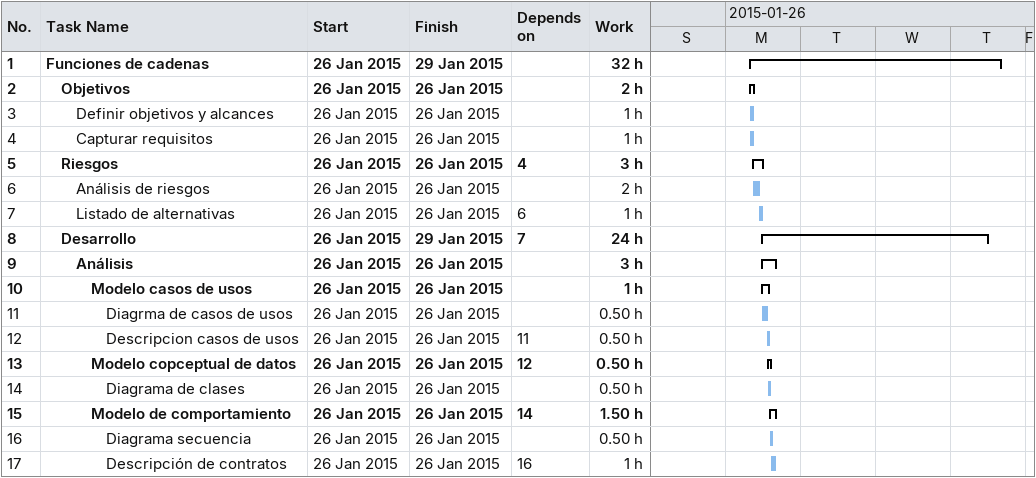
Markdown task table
| ID | Level | Task | Start | Finish | Predecessors | Work (h) |
|---|---|---|---|---|---|---|
| 1 | 1 | **Funciones de cadenas** | 2015-01-26 | 2015-01-29 |  | 32 |
| 2 | 2 | **Objetivos** | 2015-01-26 | 2015-01-26 |  | 2 |
| 3 | 3 | Definir objetivos y alcances | 2015-01-26 | 2015-01-26 |  | 1 |
| 4 | 3 | Capturar requisitos | 2015-01-26 | 2015-01-26 |  | 1 |
| 5 | 2 | **Riesgos** | 2015-01-26 | 2015-01-26 | 4 | 3 |
| 6 | 3 | Análisis de riesgos | 2015-01-26 | 2015-01-26 |  | 2 |
| 7 | 3 | Listado de alternativas | 2015-01-26 | 2015-01-26 | 6 | 1 |
| 8 | 2 | **Desarrollo** | 2015-01-26 | 2015-01-29 | 7 | 24 |
| 9 | 3 | **Análisis** | 2015-01-26 | 2015-01-26 |  | 3 |
| 10 | 4 | **Modelo casos de usos** | 2015-01-26 | 2015-01-26 |  | 1 |
| 11 | 5 | Diagrma de casos de usos | 2015-01-26 | 2015-01-26 |  | 0.50 |
| 12 | 5 | Descripcion casos de usos | 2015-01-26 | 2015-01-26 | 11 | 0.50 |
| 13 | 4 | **Modelo copceptual de datos** | 2015-01-26 | 2015-01-26 | 12 | 0.50 |
| 14 | 5 | Diagrama de clases | 2015-01-26 | 2015-01-26 |  | 0.50 |
| 15 | 4 | **Modelo de comportamiento** | 2015-01-26 | 2015-01-26 | 14 | 1.50 |
| 16 | 5 | Diagrama secuencia | 2015-01-26 | 2015-01-26 |  | 0.50 |
| 17 | 5 | Descripción de contratos | 2015-01-26 | 2015-01-26 | 16 | 1 |
